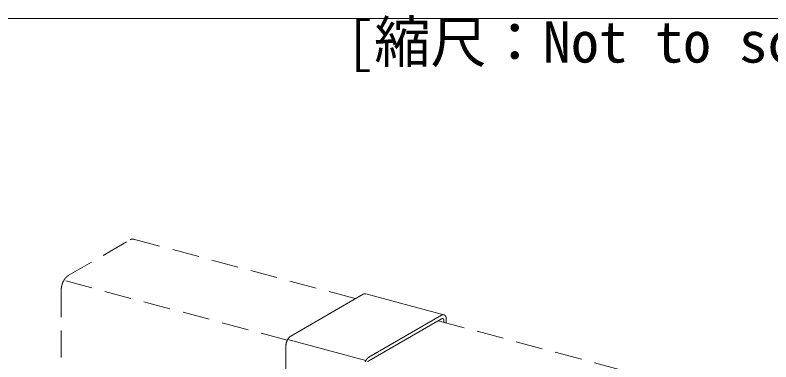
# Model space of a CAD drawing. Units: millimetres on the paper, enlarged 20 times, with parts at other scales. Extents: x -4100 to 4100, y -2860 to 2860.
# Drawn here: x 3026 to 3698, y 253 to 561 of the extents above; entities that cross this region are included whole.
import ezdxf
from ezdxf.enums import TextEntityAlignment as Align

# ---------------------------------------------------------------- set-up
doc = ezdxf.new("R2010")
doc.units = ezdxf.units.MM
doc.header["$LTSCALE"] = 20
doc.linetypes.add('DASHED1', pattern=[1.8, 1.2, -0.6])
for name, color, linetype, lineweight in [('4-1_吊り材', 4, 'DASHED1', 9), ('4-9_躯体他', 4, 'DASHED1', 9), ('4-A_クリップ', 7, 'Continuous', 18), ('F-3_野縁', 3, 'Continuous', 18)]:
    doc.layers.add(name, color=color, linetype=linetype, lineweight=lineweight)
doc.layers.add('F-6_文字・矢印', color=7, linetype='Continuous')
doc.styles.add('ＭＳ ゴシック', font='')
doc.styles.get('ＭＳ ゴシック').set_extended_font_data('MS Gothic')

msp = doc.modelspace()

# ---------------------------------------------------------------- linework, layer by layer
at = {"layer": '4-1_吊り材'}
for p, q in [((3072.73, 329.58), (3127.87, 361.42)), ((3130.9, 361.99), (3328.36, 309.08)), ((3066.52, 316.8), (3066.52, 135.18)), ((3401.69, 289.43), (3616.64, 231.83))]:
    msp.add_line(p, q, dxfattribs=at)
at = {"layer": '4-9_躯体他'}
msp.add_line((3267.59, 272.12), (3068.87, 325.37), dxfattribs=at)
for centre, radius, start, end in [((3130.83, 356.27), 5.94, 114.20833, 120.08147), ((3130.45, 357.11), 5.02, 107.64462, 114.21445), ((3130.23, 357.82), 4.28, 100.33492, 107.64659), ((3130.13, 358.37), 3.71, 92.29131, 100.32968), ((3130.11, 358.76), 3.32, 83.61781, 92.27635), ((3130.13, 358.98), 3.1, 74.52733, 83.59312), ((3130.15, 359.04), 3.04, 74.21711, 74.49692), ((3076.25, 323.51), 7.02, 120.07359, 125.32611), ((3085.27, 316.17), 18.81, 159.61942, 162.34262), ((3085.09, 316.24), 18.61, 156.87947, 159.62218), ((3084.63, 316.44), 18.12, 154.09019, 156.88234), ((3083.95, 316.77), 17.36, 151.22003, 154.09326), ((3083.08, 317.25), 16.36, 148.23471, 151.22342), ((3082.07, 317.88), 15.17, 145.09595, 148.23853), ((3080.98, 318.63), 13.85, 141.76025, 145.10034), ((3079.88, 319.51), 12.44, 138.17744, 141.76534), ((3078.81, 320.47), 11, 134.28928, 138.18332), ((3077.82, 321.48), 9.59, 130.02838, 134.29604), ((3076.96, 322.51), 8.25, 125.31799, 130.03598), ((3080.82, 316.79), 14.3, 176.70427, 179.97359), ((3082.1, 316.72), 15.59, 173.62148, 176.70845), ((3083.22, 316.59), 16.71, 170.67877, 173.62514), ((3084.13, 316.44), 17.64, 167.83937, 170.68205), ((3084.79, 316.3), 18.31, 165.07002, 167.84236), ((3085.18, 316.2), 18.71, 162.33987, 165.07285)]:
    msp.add_arc(centre, radius, start, end, dxfattribs=at)
at = {"layer": '4-A_クリップ'}
for p, q in [((3270.65, 275.76), (3335.23, 313.04)), ((3406.92, 294.8), (3337.36, 313.44)), ((3340.19, 257.12), (3404.77, 294.41)), ((3404.77, 291.21), (3340.19, 253.92)), ((3406.93, 289.25), (3406.93, 288.02)), ((3409.09, 290.5), (3409.09, 287.44)), ((3337.51, 254.19), (3267.96, 272.82)), ((3266.32, 266.86), (3266.32, 119.04))]:
    msp.add_line(p, q, dxfattribs=at)
for centre, radius, start, end in [((3337.38, 309.31), 4.31, 117.16512, 120.0199), ((3337.22, 309.62), 3.96, 114.14583, 117.16603), ((3337.09, 309.91), 3.64, 110.95195, 114.14661), ((3336.99, 310.18), 3.35, 107.57623, 110.95251), ((3336.91, 310.43), 3.09, 104.01414, 107.57648), ((3336.85, 310.65), 2.87, 100.26494, 104.01401), ((3336.82, 310.84), 2.67, 96.33266, 100.2643), ((3336.8, 311.01), 2.5, 92.22716, 96.33144), ((3336.8, 311.15), 2.37, 87.9649, 92.2253), ((3336.8, 311.25), 2.26, 83.56927, 87.96239), ((3336.81, 311.33), 2.18, 79.07037, 83.56618), ((3336.82, 311.37), 2.13, 74.50395, 79.06682), ((3406.93, 290.67), 4.31, 117.16512, 120.0199), ((3405.85, 289.34), 2.15, 117.16512, 120.0199), ((3405.77, 289.49), 1.98, 114.14583, 117.16603), ((3406.77, 290.98), 3.96, 114.14583, 117.16603), ((3405.7, 289.64), 1.82, 110.95195, 114.14661), ((3405.65, 289.78), 1.68, 107.57623, 110.95251), ((3405.61, 289.9), 1.55, 104.01414, 107.57648), ((3406.64, 291.28), 3.64, 110.95195, 114.14661), ((3405.59, 290.01), 1.43, 100.26494, 104.01401), ((3406.53, 291.55), 3.35, 107.57623, 110.95251), ((3405.57, 290.11), 1.33, 96.33266, 100.2643), ((3405.56, 290.19), 1.25, 92.22716, 96.33144), ((3405.56, 290.26), 1.18, 87.9649, 92.2253), ((3406.46, 291.79), 3.09, 104.01414, 107.57648), ((3405.56, 290.31), 1.13, 83.56927, 87.96239), ((3405.56, 290.35), 1.09, 79.07037, 83.56618), ((3406.4, 292.01), 2.87, 100.26494, 104.01401), ((3405.57, 290.37), 1.07, 74.50395, 79.06682), ((3405.57, 290.38), 1.06, 69.90976, 74.50012), ((3406.37, 292.21), 2.67, 96.33266, 100.2643), ((3405.57, 290.38), 1.06, 65.32924, 69.9059), ((3405.56, 290.36), 1.08, 60.80298, 65.32556), ((3406.35, 292.37), 2.5, 92.22716, 96.33144), ((3405.54, 290.33), 1.11, 56.36839, 60.79971), ((3405.52, 290.29), 1.16, 52.05768, 56.36568), ((3405.48, 290.24), 1.23, 47.89662, 52.05559), ((3406.34, 292.51), 2.37, 87.9649, 92.2253), ((3405.43, 290.18), 1.3, 43.90404, 47.89517), ((3405.36, 290.12), 1.4, 40.092, 43.90321), ((3406.35, 292.62), 2.26, 83.56927, 87.96239), ((3405.28, 290.05), 1.51, 36.4664, 40.09169), ((3405.18, 289.97), 1.63, 33.028, 36.46654), ((3405.06, 289.9), 1.77, 29.77339, 33.02846), ((3406.35, 292.69), 2.18, 79.07037, 83.56618), ((3404.92, 289.82), 1.93, 26.69615, 29.77411), ((3404.77, 289.74), 2.1, 23.78769, 26.69702), ((3404.6, 289.67), 2.28, 21.03809, 23.78867), ((3404.42, 289.6), 2.48, 18.43668, 21.03911), ((3406.36, 292.74), 2.13, 74.50395, 79.06682), ((3404.22, 289.53), 2.69, 15.97255, 18.4377), ((3404.01, 289.47), 2.91, 13.63484, 15.97354), ((3403.78, 289.42), 3.14, 11.41306, 13.6358), ((3403.55, 289.37), 3.38, 9.2971, 11.41397), ((3403.31, 289.33), 3.62, 7.27747, 9.29796), ((3403.06, 289.3), 3.87, 5.34523, 7.27827), ((3402.81, 289.28), 4.12, 3.49207, 5.34599), ((3402.56, 289.26), 4.37, 1.71022, 3.49277), ((3406.37, 292.76), 2.11, 69.90976, 74.50012), ((3402.32, 289.25), 4.62, 359.99251, 1.71088), ((3406.36, 292.75), 2.12, 65.32924, 69.9059), ((3406.35, 292.71), 2.16, 60.80298, 65.32556), ((3406.32, 292.66), 2.23, 56.36839, 60.79971), ((3406.26, 292.58), 2.33, 52.05768, 56.36568), ((3406.18, 292.48), 2.45, 47.89662, 52.05559), ((3406.08, 292.36), 2.61, 43.90404, 47.89517), ((3405.95, 292.23), 2.79, 40.092, 43.90321), ((3405.78, 292.09), 3.01, 36.4664, 40.09169), ((3405.58, 291.94), 3.26, 33.028, 36.46654), ((3405.34, 291.79), 3.54, 29.77339, 33.02846), ((3405.08, 291.64), 3.85, 26.69615, 29.77411), ((3404.77, 291.48), 4.19, 23.78769, 26.69702), ((3404.44, 291.34), 4.56, 21.03809, 23.78867), ((3404.07, 291.19), 4.95, 18.43668, 21.03911), ((3403.67, 291.06), 5.37, 15.97255, 18.4377), ((3403.24, 290.94), 5.81, 13.63484, 15.97354), ((3402.8, 290.83), 6.27, 11.41306, 13.6358), ((3402.33, 290.74), 6.75, 9.2971, 11.41397), ((3401.85, 290.66), 7.24, 7.27747, 9.29796), ((3401.36, 290.59), 7.74, 5.34523, 7.27827), ((3400.86, 290.55), 8.24, 3.49207, 5.34599), ((3400.36, 290.52), 8.74, 1.71022, 3.49277), ((3399.86, 290.5), 9.23, 359.99251, 1.71088), ((3273.21, 271.36), 5.09, 122.71741, 125.27245), ((3272.99, 271.7), 4.69, 120.01891, 122.71843), ((3278.71, 266.59), 12.41, 167.84729, 169.25819), ((3278.94, 266.54), 12.64, 166.4543, 167.84766), ((3279.13, 266.49), 12.83, 165.07495, 166.45467), ((3279.26, 266.46), 12.97, 163.70541, 165.0753), ((3279.34, 266.43), 13.05, 162.342, 163.70576), ((3279.38, 266.42), 13.09, 160.981, 162.34233), ((3279.36, 266.43), 13.07, 159.61879, 160.98134), ((3279.29, 266.45), 13, 158.25172, 159.61914), ((3279.18, 266.5), 12.88, 156.87608, 158.25208), ((3279.02, 266.57), 12.71, 155.48811, 156.87645), ((3278.82, 266.66), 12.49, 154.08392, 155.48848), ((3278.59, 266.77), 12.22, 152.6595, 154.0843), ((3278.31, 266.92), 11.92, 151.21066, 152.6599), ((3278.01, 267.08), 11.57, 149.73302, 151.21109), ((3277.68, 267.28), 11.19, 148.22192, 149.73347), ((3277.33, 267.49), 10.78, 146.67244, 148.2224), ((3276.96, 267.73), 10.34, 145.07932, 146.67296), ((3276.58, 268), 9.87, 143.43692, 145.07986), ((3276.2, 268.28), 9.39, 141.73921, 143.43752), ((3275.81, 268.59), 8.9, 139.97966, 141.73984), ((3275.43, 268.91), 8.4, 138.15128, 139.98035), ((3275.06, 269.24), 7.91, 136.24648, 138.15201), ((3274.7, 269.59), 7.41, 134.25716, 136.24727), ((3274.35, 269.94), 6.91, 132.17459, 134.25801), ((3274.03, 270.3), 6.43, 129.98946, 132.17549), ((3273.73, 270.65), 5.97, 127.69185, 129.9904), ((3273.46, 271.01), 5.52, 125.27142, 127.69284), ((3276.51, 266.85), 10.18, 176.72322, 178.33279), ((3276.04, 266.86), 9.71, 178.33223, 179.9931), ((3276.95, 266.82), 10.63, 175.1597, 176.72374), ((3277.37, 266.78), 11.05, 173.63628, 175.16019), ((3277.76, 266.74), 11.45, 172.14795, 173.63673), ((3278.12, 266.69), 11.8, 170.68994, 172.14838), ((3278.44, 266.64), 12.13, 169.25781, 170.69035), ((3345.74, 249.65), 9.39, 141.73921, 143.43752), ((3345.36, 249.95), 8.9, 139.97966, 141.73984), ((3344.98, 250.27), 8.4, 138.15128, 139.98035), ((3344.6, 250.61), 7.91, 136.24648, 138.15201), ((3344.24, 250.95), 7.41, 134.25716, 136.24727), ((3343.9, 251.31), 6.91, 132.17459, 134.25801), ((3343.58, 251.66), 6.43, 129.98946, 132.17549), ((3343.28, 252.02), 5.97, 127.69185, 129.9904), ((3343, 252.37), 5.52, 125.27142, 127.69284), ((3342.76, 252.72), 5.09, 122.71741, 125.27245), ((3342.54, 253.06), 4.69, 120.01891, 122.71843), ((3348.57, 247.93), 12.71, 155.48811, 156.87645), ((3348.37, 248.02), 12.49, 154.08392, 155.48848), ((3348.13, 248.14), 12.22, 152.6595, 154.0843), ((3347.86, 248.28), 11.92, 151.21066, 152.6599), ((3347.56, 248.45), 11.57, 149.73302, 151.21109), ((3347.22, 248.64), 11.19, 148.22192, 149.73347), ((3346.87, 248.86), 10.78, 146.67244, 148.2224), ((3346.51, 249.1), 10.34, 145.07932, 146.67296), ((3346.13, 249.36), 9.87, 143.43692, 145.07986), ((3342.97, 250.19), 4.7, 141.73921, 143.43752), ((3342.78, 250.34), 4.45, 139.97966, 141.73984), ((3342.58, 250.5), 4.2, 138.15128, 139.98035), ((3342.4, 250.66), 3.95, 136.24648, 138.15201), ((3342.22, 250.84), 3.7, 134.25716, 136.24727), ((3342.05, 251.01), 3.46, 132.17459, 134.25801), ((3341.89, 251.19), 3.22, 129.98946, 132.17549), ((3341.74, 251.37), 2.98, 127.69185, 129.9904), ((3341.6, 251.55), 2.76, 125.27142, 127.69284), ((3341.48, 251.72), 2.55, 122.71741, 125.27245), ((3341.37, 251.89), 2.34, 120.01891, 122.71843)]:
    msp.add_arc(centre, radius, start, end, dxfattribs=at)
at = {"layer": 'F-3_野縁'}
msp.add_line((-905, 557.78), (3820, 557.78), dxfattribs=at)

# ---------------------------------------------------------------- texts
at = {"layer": 'F-6_文字・矢印', "style": 'ＭＳ ゴシック'}
msp.add_text('[縮尺：Not to scale]', height=36.66, dxfattribs=at).set_placement((3320, 507.78), align=Align.BOTTOM_LEFT)

doc.saveas('drawing.dxf')
